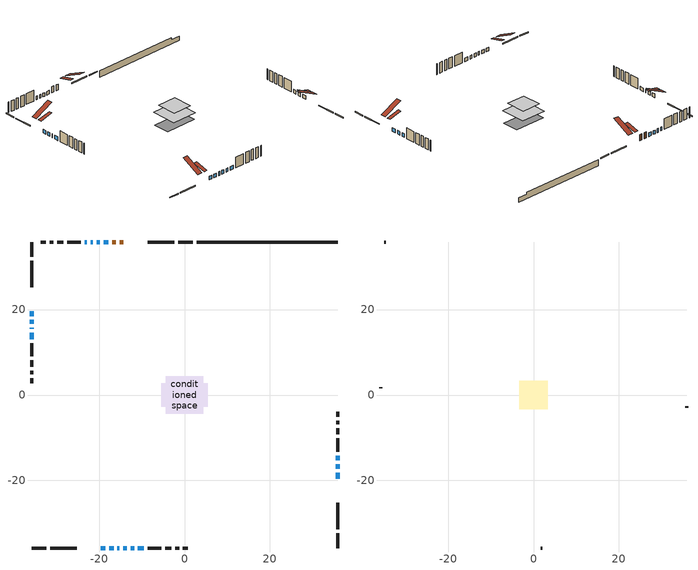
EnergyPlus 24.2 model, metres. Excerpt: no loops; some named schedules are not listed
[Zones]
conditioned space
 floor adiabatic (AdiabaticFloorConstruction): -4.44,-4.44 -4.44,4.44 4.44,4.44 4.44,-4.44 z1.83
 floor foundation (Slab1 construction): -5.47,-2.76 -5.47,2.76 5.47,2.76 5.47,-2.76 z-1.52
 wall outside (RimJoist1 construction): 1.96,35.8 -1.47,35.8 / -35.8,-35.8 -32.37,-35.8 / -35.8,35.8 -35.8,32.37 / 35.8,-35.8 35.8,-32.37 z0.61:0.91
 wall outside (RimJoist2 construction): -2.4,35.8 -8.58,35.8 / -31.44,-35.8 -25.27,-35.8 / -35.8,31.44 -35.8,25.27 / 35.8,-31.44 35.8,-25.27 z0.61:0.91
 wall outside (AdiabaticWallConstruction 1): -14.28,35.8 -15.11,35.8 / -16.04,35.8 -16.92,35.8 z0.61:2.64
 wall outside (AdiabaticWallConstruction): -35.8,19.57 -35.8,18.48 / -19.57,-35.8 -18.56,-35.8 / -17.64,-35.8 -16.61,-35.8 / -17.85,35.8 -18.89,35.8 / -19.82,35.8 -20.53,35.8 / -21.46,35.8 -21.92,35.8 / -35.8,17.55 -35.8,16.62 / -15.68,-35.8 -15.22,-35.8 / -22.85,35.8 -23.32,35.8 / 35.8,-19.57 35.8,-18.14 / -35.8,15.7 -35.8,15.52 / -35.8,14.59 -35.8,13.08 / 35.8,-17.21 35.8,-16.18 / 35.8,-15.25 35.8,-14.21 / -14.29,-35.8 -13.49,-35.8 / -12.56,-35.8 -11.82,-35.8 / -10.89,-35.8 -9.51,-35.8 z0.61:1.83
 wall outside (Wall1 construction): -24.25,35.8 -27.39,35.8 / -8.59,-35.8 -5.45,-35.8 / -35.8,12.16 -35.8,9.01 / 35.8,-13.28 35.8,-10.14 z0.61:4.27
 wall outside (Wall2 construction): -28.32,35.8 -29.77,35.8 / -4.52,-35.8 -3.06,-35.8 / -35.8,8.09 -35.8,6.63 / 35.8,-9.21 35.8,-7.76 z0.61:4.27
 wall outside (Wall3 construction): -30.7,35.8 -31.55,35.8 / -2.14,-35.8 -1.28,-35.8 / -35.8,5.7 -35.8,4.85 / 35.8,-6.83 35.8,-5.98 z0.61:4.27
 wall outside (Wall4 construction): -32.48,35.8 -33.64,35.8 / -0.35,-35.8 0.81,-35.8 / -35.8,3.92 -35.8,2.76 / 35.8,-5.05 35.8,-3.89 z0.61:4.27
 wall foundation (FoundationWall1 construction): 2.89,35.8,-1.52 2.89,35.8,0.61 32.51,35.8,0.61 32.51,35.8,-0.01 35.8,35.8,-0.01 35.8,35.8,-1.52
 window (WindowConstruction): -35.8,19.57 -35.8,18.48 z0.61:1.83
 window (WindowConstruction 7): -19.57,-35.8 -18.57,-35.8 z0.61:1.83
 window (WindowConstruction 8): -17.64,-35.8 -16.61,-35.8 z0.61:1.83
 window (WindowConstruction 9): -17.85,35.8 -18.89,35.8 z0.61:1.83
 window (WindowConstruction 10): -19.82,35.8 -20.53,35.8 z0.61:1.83
 window (WindowConstruction 11): -21.46,35.8 -21.92,35.8 z0.61:1.83
 window (WindowConstruction 12): -35.8,17.55 -35.8,16.62 z0.61:1.83
 window (WindowConstruction 13): -15.68,-35.8 -15.22,-35.8 z0.61:1.83
 window (WindowConstruction 14): -22.85,35.8 -23.32,35.8 z0.61:1.83
 window (WindowConstruction 1): 35.8,-19.57 35.8,-18.14 z0.61:1.83
 window (WindowConstruction 15): -35.8,15.69 -35.8,15.52 z0.61:1.83
 window (WindowConstruction 16): -35.8,14.59 -35.8,13.09 z0.61:1.83
 window (WindowConstruction 2): 35.8,-17.21 35.8,-16.18 z0.61:1.83
 window (WindowConstruction 3): 35.8,-15.25 35.8,-14.21 z0.61:1.83
 window (WindowConstruction 4): -14.29,-35.8 -13.49,-35.8 z0.61:1.83
 window (WindowConstruction 5): -12.56,-35.8 -11.82,-35.8 z0.61:1.83
 window (WindowConstruction 6): -10.89,-35.8 -9.52,-35.8 z0.61:1.83
 door (Door): -14.28,35.8 -15.11,35.8 z0.61:2.64
 door (Door 1): -16.04,35.8 -16.92,35.8 z0.61:2.64
 ceiling adiabatic (AdiabaticFloorConstruction): 4.44,-4.44 4.44,4.44 -4.44,4.44 -4.44,-4.44 z1.83
 roof outside (Roof2 construction): -13.35,35.8,4.27 -13.35,31.36,5.38 -12.21,31.36,5.38 -12.21,35.8,4.27; -20.5,-35.8,4.27 -20.5,-31.36,5.38 -21.64,-31.36,5.38 -21.64,-35.8,4.27; -35.8,20.5,4.27 -31.36,20.5,5.38 -31.36,21.64,5.38 -35.8,21.64,4.27; 35.8,-20.5,4.27 31.36,-20.5,5.38 31.36,-21.64,5.38 35.8,-21.64,4.27
attic - vented
 floor to conditioned space (Floor1 construction Reversed): -3.35,-3.35 -3.35,3.35 3.35,3.35 3.35,-3.35 z4.27
 wall outside (Wall5 construction): -34.57,35.8 -34.87,35.8 / 1.74,-35.8 2.04,-35.8 / -35.8,1.83 -35.8,1.53 / 35.8,-2.96 35.8,-2.65 z0.61:4.27
 roof outside (Roof1 construction): -11.28,35.8,4.27 -11.28,29.46,7.44 -9.5,29.46,7.44 -9.5,35.8,4.27; -22.57,-35.8,4.27 -22.57,-29.46,7.44 -24.34,-29.46,7.44 -24.34,-35.8,4.27; -35.8,22.57,4.27 -29.46,22.57,7.44 -29.46,24.34,7.44 -35.8,24.34,4.27; 35.8,-22.57,4.27 29.46,-22.57,7.44 29.46,-24.34,7.44 35.8,-24.34,4.27
[Building]
Building 1: Terrain=Suburbs
[Site:Location]
Saskatoon Intl AP_SK: Latitude {deg}=52.17; Longitude {deg}=-106.7; Time Zone {hr}=-6; Elevation {m}=504; Keep Site Location Information=Yes
[Site:GroundTemperature:Shallow]
-3.29371, -5.9198, -6.13011, -4.88389, 0.118965, 5.09852, 9.41553, 12.1502, 12.3826, 10.1583, 5.95142, 1.12462
[Site:WaterMainsTemperature]
Calculation Method=Schedule; Temperature Schedule=mains temperature schedule
[Material] Roughness=Rough; Thermal Absorptance=0.9
Name | Thickness {m} | Conductivity {W/m-K} | Density {kg/m3} | Specific Heat {J/kg-K} | Solar Absorptance | Visible Absorptance
asphalt or fiberglass shingles | 0.00635 | 0.162714 | 1121.4 | 1465.45 | 0.84 | 0.84
ceiling stud and cavity | 0.1397 | 0.112058 | 65.682 | 1177.47 | 0.7 | 0.7
concrete 4.0 in. | 0.1016 | 1.803125 | 2242.8 | 837.4 | 0.7 | 0.7
concrete 8.0 in. | 0.2032 | 1.803125 | 2242.8 | 837.4 | 0.7 | 0.7
door material | 0.04445 | 0.0451087 | 512.64 | 1214.23 | 0.7 | 0.7
door material 1 | 0.04445 | 0.188738 | 512.64 | 1214.23 | 0.7 | 0.7
exterior vertical ins | 0.0451399 | 0.029427 | 32.04 | 1214.23 | 0.7 | 0.7
floor covering | 0.0127 | 0.0433444 | 54.468 | 1339.84 | 0.6 | 0.6
floor rigid ins; wall rigid ins | 0.512978 | 0.029427 | 32.04 | 1214.23 | 0.7 | 0.7
floor stud and cavity | 0.1397 | 1.75129 | 37.0049 | 1207.88 | 0.7 | 0.7
furniture material conditioned space 1 | 0.1524 | 0.115458 | 640.8 | 1214.23 | 0.6 | 0.6
gypsum board | 0.0127 | 0.160291 | 801 | 837.4 | 0.6 | 0.6
gypsum board 1 | 0.0127 | 0.160291 | 801 | 837.4 | 0.7 | 0.7
osb sheathing 0.5 in. | 0.0127 | 0.115458 | 512.64 | 1214.23 | 0.7 | 0.7
osb sheathing 0.75 in. | 0.01905 | 0.115458 | 512.64 | 1214.23 | 0.7 | 0.7
osb sheathing 2.0 in. | 0.0508 | 0.115458 | 512.64 | 1214.23 | 0.7 | 0.7
rim joist rigid ins | 0.051816 | 0.029427 | 32.04 | 1214.23 | 0.7 | 0.7
rim joist stud and cavity | 0.0508 | 0.0310355 | 125.044 | 1163.47 | 0.6 | 0.6
rim joist stud and cavity 1 | 0.0508 | 0.0440068 | 125.044 | 1163.47 | 0.6 | 0.6
roof stud and cavity | 0.2032 | 0.171224 | 78.34581 | 1123.46 | 0.7 | 0.7
wall stud and cavity | 0.1397 | 0.113341 | 139.0536 | 1170.24 | 0.7 | 0.7
wall stud and cavity 1 | 0.1397 | 1.20227 | 139.0536 | 1170.24 | 0.7 | 0.7
wall stud and cavity 2 | 0.1397 | 0.0973478 | 139.0536 | 1170.24 | 0.7 | 0.7
wall stud and cavity 3 | 0.1397 | 0.0952443 | 139.0536 | 1170.24 | 0.7 | 0.7
wall stud and cavity 4 | 0.0889 | 6.1454 | 50.32683 | 1063.81 | 0.6 | 0.6
wall stud and cavity 5 | 0.0889 | 0.380278 | 52.3479 | 1209.89 | 0.7 | 0.7
wall stud and cavity 6 | 0.0889 | 0.391764 | 83.0341 | 1211.67 | 0.7 | 0.7
wood siding | 0.0254 | 0.102417 | 544.68 | 1172.36 | 0 | 0
wood siding 1 | 0.00254 | 0.102417 | 544.68 | 1172.36 | 0 | 0
wood siding 2; wood siding 3; wood siding 4 | 0.0254 | 0.102417 | 544.68 | 1172.36 | 0.7 | 0.7
[WindowMaterial:SimpleGlazingSystem]
Name | U-Factor {W/m2-K} | Solar Heat Gain Coefficient
WindowMaterial | 2.77711 | 0.66
WindowMaterial 1 | 2.95994 | 0.63
WindowMaterial 10 | 4.88251 | 0.59
WindowMaterial 11 | 2.75269 | 0.59
WindowMaterial 2 | 2.93155 | 0.66
WindowMaterial 3 | 2.77597 | 0.65
WindowMaterial 4 | 2.77143 | 0.64
WindowMaterial 5 | 2.76973 | 0.64
WindowMaterial 6 | 2.76632 | 0.62
WindowMaterial 7 | 2.76064 | 0.61
WindowMaterial 8 | 2.76859 | 0.63
WindowMaterial 9 | 2.7578 | 0.6
[Construction]
AdiabaticFloorConstruction: floor stud and cavity, floor rigid ins, osb sheathing 0.75 in., floor covering
AdiabaticWallConstruction: wood siding 3, wall rigid ins, wall stud and cavity 5, gypsum board
AdiabaticWallConstruction 1: wood siding 4, wall rigid ins, wall stud and cavity 5, gypsum board
Door: door material
Door 1: door material 1
Floor1 construction Reversed: gypsum board, ceiling stud and cavity
FoundationWall1 construction: concrete 8.0 in., gypsum board 1
furniture construction conditioned space 1: furniture material conditioned space 1
PartitionWallConstruction: gypsum board, wall stud and cavity 6, gypsum board
RimJoist1 construction: wood siding 2, osb sheathing 2.0 in., rim joist stud and cavity
RimJoist2 construction: wood siding 2, rim joist rigid ins, osb sheathing 2.0 in., rim joist stud and cavity 1
Roof1 construction: asphalt or fiberglass shingles
Roof2 construction: asphalt or fiberglass shingles, osb sheathing 0.75 in., roof stud and cavity, gypsum board
Slab1 construction: concrete 4.0 in.
Wall1 construction: wood siding, osb sheathing 0.5 in., wall stud and cavity, gypsum board
Wall2 construction: wood siding, osb sheathing 0.5 in., wall stud and cavity 1, gypsum board
Wall3 construction: wood siding, osb sheathing 0.5 in., wall stud and cavity 2, gypsum board
Wall4 construction: wood siding, osb sheathing 0.5 in., wall stud and cavity 3, gypsum board
Wall5 construction: wood siding 1, wall stud and cavity 4
WindowConstruction: WindowMaterial
WindowConstruction 1: WindowMaterial 1
WindowConstruction 10: WindowMaterial 8
WindowConstruction 11; WindowConstruction 12; WindowConstruction 13; WindowConstruction 14: WindowMaterial 9
WindowConstruction 15: WindowMaterial 10
WindowConstruction 16: WindowMaterial 11
WindowConstruction 2: WindowMaterial 2
WindowConstruction 3; WindowConstruction 7; WindowConstruction 9: WindowMaterial 3
WindowConstruction 4: WindowMaterial 4
WindowConstruction 5: WindowMaterial 5
WindowConstruction 6: WindowMaterial 6
WindowConstruction 8: WindowMaterial 7
[Zone] Multiplier=1; Part of Total Floor Area=Yes
Name | Volume {m3}
attic - vented | 22.4775
conditioned space | 348.5
[Space]
Name | Zone | Volume {m3}
attic - vented 1 | attic - vented | 22.4775
conditioned space 1 | conditioned space | 348.5
[ZoneInfiltration:EffectiveLeakageArea]
infil attic - vented 1: Zone or Space=attic - vented 1; Schedule=Always On Discrete; Effective Air Leakage Area {cm2}=1541.83; Stack Coefficient=0.000474853; Wind Coefficient=1.47231e-05
[ZoneMixing]
whole house fan mix: Zone or Space=attic - vented; Schedule=Always On Continuous; Design Flow Rate Calculation Method=Flow/Zone; Design Flow Rate {m3/s}=0; Source Zone or Space=conditioned space
[SurfaceProperty:ExposedFoundationPerimeter]
Slab1: Exposed Perimeter Calculation Method=TotalExposedPerimeter; Total Exposed Perimeter {m}=32.918
[InternalMass] Zone or ZoneList=conditioned space; Space or SpaceList=conditioned space 1
Name | Construction | Surface Area {m2}
furniture mass conditioned space 1 | furniture construction conditioned space 1 | 55.76
partition wall mass | PartitionWallConstruction | 139.4
[Lights]
interior lighting: Zone or ZoneList or Space or SpaceList=conditioned space 1; Schedule=interior lighting schedule; Design Level Calculation Method=LightingLevel; Lighting Level {W}=343.2; Return Air Fraction=0; Fraction Radiant=0.6; Fraction Visible=0.2; Fraction Replaceable=1
[People]
occupants: Zone or ZoneList or Space or SpaceList=conditioned space 1; Number of People Schedule=occupants schedule; Number of People Calculation Method=People; Number of People=3; Fraction Radiant=0.314171; Sensible Heat Fraction=0.56303; Activity Level Schedule=occupants activity schedule; Carbon Dioxide Generation Rate {m3/s-W}=0; Enable ASHRAE 55 Comfort Warnings=No; Mean Radiant Temperature Calculation Type=EnclosureAveraged
[ElectricEquipment] Zone or ZoneList or Space or SpaceList=conditioned space 1; Design Level Calculation Method=EquipmentLevel
Name | Schedule | Design Level {W} | Fraction Latent | Fraction Radiant | Fraction Lost
clothes dryer | clothes dryer schedule | 140.772 | 0.015 | 0.081 | 0.85
clothes washer | clothes washer schedule | 32.1985 | 0.03 | 0.162 | 0.7
cooking range | cooking range schedule | 215.147 | 0.08 | 0.432 | 0.2
dishwasher | dishwasher schedule | 66.8632 | 0.3 | 0.18 | 0.4
fridge | fridge schedule | 72.9452 | 0 | 0.6 | 0
mech vent house fan | mech vent house fan schedule | 0 | 0 | 0 | 1
mech vent house fan cfis | mech vent house fan cfis schedule | 0 | 0 | 0 | 0
misc plug loads | misc plug loads schedule | 494.7 | 0.045 | 0.513 | 0.1
whole house fan | Always On Discrete | 0 | 0 | 0 | 1
[OtherEquipment] Zone or ZoneList or Space or SpaceList=conditioned space 1; Design Level Calculation Method=EquipmentLevel
Name | Fuel Type | Schedule | Design Level {W} | Fraction Latent | Fraction Radiant | Fraction Lost
clothes dryer 1 | Electricity | clothes dryer schedule | 0 | 0.015 | 0.081 | 0.85
cooking range 1 | Electricity | cooking range schedule | 0 | 0.08 | 0.432 | 0.2
general water use latent | None | general water use schedule | 62.594 | 1 | 0 | 0
general water use sensible | None | general water use schedule | -61.6891 | 0 | 0.6 | 0
mech vent house fan latent load | None | Always On Discrete | 0 | 1 | 0 | 0
mech vent house fan sensible load | None | Always On Discrete | 0 | 0 | 0 | 0
water heater energy adjustment1 | NaturalGas | Always On Discrete | 0.01 | 0 | 0 | 1
[ZoneInfiltration:DesignFlowRate] Zone or ZoneList or Space or SpaceList=conditioned space 1; Schedule=Always On Discrete; Design Flow Rate Calculation Method=Flow/Zone; Design Flow Rate {m3/s}=0
infil flow; natural vent flow; whole house fan flow
[Foundation:Kiva]
Foundation Kiva 1: Initial Indoor Air Temperature {C}=21; Wall Height Above Grade {m}=0.609996; Wall Depth Below Slab {m}=0.2032; Custom Block Material Name 1=exterior vertical ins; Custom Block Depth 1 {m}=2.13; Custom Block X Position 1 {m}=0.2159; Custom Block Z Position 1 {m}=0
[Foundation:Kiva:Settings]
Soil Conductivity {W/m-K}=0.849921; Soil Density {kg/m3}=1842.3; Soil Specific Heat {J/kg-K}=418.7; Ground Solar Absorptivity=0.9; Ground Thermal Absorptivity=0.9; Ground Surface Roughness {m}=0.03; Far-Field Width {m}=40; Deep-Ground Boundary Condition=ZeroFlux; Deep-Ground Depth {m}=40; Minimum Cell Dimension {m}=0.2; Maximum Cell Growth Coefficient=3; Simulation Timestep=Timestep
[Exterior:Lights]
exterior lighting: Schedule=exterior lighting schedule; Design Level {W}=75.6
[Schedule:Constant]
Name | Hourly Value
Always On Continuous; mech vent house fan schedule; mech vent house fan cfis schedule; Always On Discrete | 1
occupants activity schedule | 117.228
fridge schedule | 0
[Schedule:Week:Daily]
interior lighting schedule Week Rule - Jan1-Jan27: interior lighting schedule day, interior lighting schedule day, interior lighting schedule day, interior lighting schedule day, interior lighting schedule day, interior lighting schedule day, interior lighting schedule day, interior lighting schedule default day, interior lighting schedule default day, interior lighting schedule default day, interior lighting schedule default day, interior lighting schedule default day
interior lighting schedule Week Rule - Jan28-Feb3: interior lighting schedule day, interior lighting schedule day, interior lighting schedule day, interior lighting schedule day, interior lighting schedule day 1, interior lighting schedule day 1, interior lighting schedule day 1, interior lighting schedule default day, interior lighting schedule default day, interior lighting schedule default day, interior lighting schedule default day, interior lighting schedule default day
interior lighting schedule Week Rule - Feb4-Feb24: interior lighting schedule day 1, interior lighting schedule day 1, interior lighting schedule day 1, interior lighting schedule day 1, interior lighting schedule day 1, interior lighting schedule day 1, interior lighting schedule day 1, interior lighting schedule default day, interior lighting schedule default day, interior lighting schedule default day, interior lighting schedule default day, interior lighting schedule default day
interior lighting schedule Week Rule - Feb25-Mar3: interior lighting schedule day 1, interior lighting schedule day 1, interior lighting schedule day 1, interior lighting schedule day 1, interior lighting schedule day 2, interior lighting schedule day 2, interior lighting schedule day 2, interior lighting schedule default day, interior lighting schedule default day, interior lighting schedule default day, interior lighting schedule default day, interior lighting schedule default day
interior lighting schedule Week Rule - Mar4-Mar31: interior lighting schedule day 2, interior lighting schedule day 2, interior lighting schedule day 2, interior lighting schedule day 2, interior lighting schedule day 2, interior lighting schedule day 2, interior lighting schedule day 2, interior lighting schedule default day, interior lighting schedule default day, interior lighting schedule default day, interior lighting schedule default day, interior lighting schedule default day
interior lighting schedule Week Rule - Apr1-Apr28: interior lighting schedule day 3, interior lighting schedule day 3, interior lighting schedule day 3, interior lighting schedule day 3, interior lighting schedule day 3, interior lighting schedule day 3, interior lighting schedule day 3, interior lighting schedule default day, interior lighting schedule default day, interior lighting schedule default day, interior lighting schedule default day, interior lighting schedule default day
interior lighting schedule Week Rule - Apr29-May5: interior lighting schedule day 3, interior lighting schedule day 3, interior lighting schedule day 4, interior lighting schedule day 4, interior lighting schedule day 4, interior lighting schedule day 4, interior lighting schedule day 4, interior lighting schedule default day, interior lighting schedule default day, interior lighting schedule default day, interior lighting schedule default day, interior lighting schedule default day
interior lighting schedule Week Rule - May6-May26: interior lighting schedule day 4, interior lighting schedule day 4, interior lighting schedule day 4, interior lighting schedule day 4, interior lighting schedule day 4, interior lighting schedule day 4, interior lighting schedule day 4, interior lighting schedule default day, interior lighting schedule default day, interior lighting schedule default day, interior lighting schedule default day, interior lighting schedule default day
interior lighting schedule Week Rule - May27-Jun2: interior lighting schedule day 4, interior lighting schedule day 4, interior lighting schedule day 4, interior lighting schedule day 4, interior lighting schedule day 4, interior lighting schedule day 5, interior lighting schedule day 5, interior lighting schedule default day, interior lighting schedule default day, interior lighting schedule default day, interior lighting schedule default day, interior lighting schedule default day
interior lighting schedule Week Rule - Jun3-Jun30: interior lighting schedule day 5, interior lighting schedule day 5, interior lighting schedule day 5, interior lighting schedule day 5, interior lighting schedule day 5, interior lighting schedule day 5, interior lighting schedule day 5, interior lighting schedule default day, interior lighting schedule default day, interior lighting schedule default day, interior lighting schedule default day, interior lighting schedule default day
interior lighting schedule Week Rule - Jul1-Jul28: interior lighting schedule day 6, interior lighting schedule day 6, interior lighting schedule day 6, interior lighting schedule day 6, interior lighting schedule day 6, interior lighting schedule day 6, interior lighting schedule day 6, interior lighting schedule default day, interior lighting schedule default day, interior lighting schedule default day, interior lighting schedule default day, interior lighting schedule default day
interior lighting schedule Week Rule - Jul29-Aug4: interior lighting schedule day 6, interior lighting schedule day 6, interior lighting schedule day 6, interior lighting schedule day 7, interior lighting schedule day 7, interior lighting schedule day 7, interior lighting schedule day 7, interior lighting schedule default day, interior lighting schedule default day, interior lighting schedule default day, interior lighting schedule default day, interior lighting schedule default day
interior lighting schedule Week Rule - Aug5-Aug25: interior lighting schedule day 7, interior lighting schedule day 7, interior lighting schedule day 7, interior lighting schedule day 7, interior lighting schedule day 7, interior lighting schedule day 7, interior lighting schedule day 7, interior lighting schedule default day, interior lighting schedule default day, interior lighting schedule default day, interior lighting schedule default day, interior lighting schedule default day
interior lighting schedule Week Rule - Aug26-Sep1: interior lighting schedule day 7, interior lighting schedule day 7, interior lighting schedule day 7, interior lighting schedule day 7, interior lighting schedule day 7, interior lighting schedule day 7, interior lighting schedule day 8, interior lighting schedule default day, interior lighting schedule default day, interior lighting schedule default day, interior lighting schedule default day, interior lighting schedule default day
interior lighting schedule Week Rule - Sep2-Sep29: interior lighting schedule day 8, interior lighting schedule day 8, interior lighting schedule day 8, interior lighting schedule day 8, interior lighting schedule day 8, interior lighting schedule day 8, interior lighting schedule day 8, interior lighting schedule default day, interior lighting schedule default day, interior lighting schedule default day, interior lighting schedule default day, interior lighting schedule default day
interior lighting schedule Week Rule - Sep30-Oct6: interior lighting schedule day 8, interior lighting schedule day 9, interior lighting schedule day 9, interior lighting schedule day 9, interior lighting schedule day 9, interior lighting schedule day 9, interior lighting schedule day 9, interior lighting schedule default day, interior lighting schedule default day, interior lighting schedule default day, interior lighting schedule default day, interior lighting schedule default day
interior lighting schedule Week Rule - Oct7-Oct27: interior lighting schedule day 9, interior lighting schedule day 9, interior lighting schedule day 9, interior lighting schedule day 9, interior lighting schedule day 9, interior lighting schedule day 9, interior lighting schedule day 9, interior lighting schedule default day, interior lighting schedule default day, interior lighting schedule default day, interior lighting schedule default day, interior lighting schedule default day
interior lighting schedule Week Rule - Oct28-Nov3: interior lighting schedule day 9, interior lighting schedule day 9, interior lighting schedule day 9, interior lighting schedule day 9, interior lighting schedule day 10, interior lighting schedule day 10, interior lighting schedule day 10, interior lighting schedule default day, interior lighting schedule default day, interior lighting schedule default day, interior lighting schedule default day, interior lighting schedule default day
interior lighting schedule Week Rule - Nov4-Nov24: interior lighting schedule day 10, interior lighting schedule day 10, interior lighting schedule day 10, interior lighting schedule day 10, interior lighting schedule day 10, interior lighting schedule day 10, interior lighting schedule day 10, interior lighting schedule default day, interior lighting schedule default day, interior lighting schedule default day, interior lighting schedule default day, interior lighting schedule default day
interior lighting schedule Week Rule - Nov25-Dec1: interior lighting schedule day 10, interior lighting schedule day 10, interior lighting schedule day 10, interior lighting schedule day 10, interior lighting schedule day 10, interior lighting schedule day 10, interior lighting schedule day 11, interior lighting schedule default day, interior lighting schedule default day, interior lighting schedule default day, interior lighting schedule default day, interior lighting schedule default day
interior lighting schedule Week Rule - Dec2-Dec31: interior lighting schedule day 11, interior lighting schedule day 11, interior lighting schedule day 11, interior lighting schedule day 11, interior lighting schedule day 11, interior lighting schedule day 11, interior lighting schedule day 11, interior lighting schedule default day, interior lighting schedule default day, interior lighting schedule default day, interior lighting schedule default day, interior lighting schedule default day
occupants schedule Week Rule - Jan1-Dec31: occupants schedule day, occupants schedule day, occupants schedule day, occupants schedule day, occupants schedule day, occupants schedule day, occupants schedule day, occupants schedule default day, occupants schedule default day, occupants schedule default day, occupants schedule default day, occupants schedule default day
clothes dryer schedule Week Rule - Jan1-Dec31: clothes dryer schedule day, clothes dryer schedule day, clothes dryer schedule day, clothes dryer schedule day, clothes dryer schedule day, clothes dryer schedule day, clothes dryer schedule day, clothes dryer schedule default day, clothes dryer schedule default day, clothes dryer schedule default day, clothes dryer schedule default day, clothes dryer schedule default day
clothes washer schedule Week Rule - Jan1-Dec31: clothes washer schedule day, clothes washer schedule day, clothes washer schedule day, clothes washer schedule day, clothes washer schedule day, clothes washer schedule day, clothes washer schedule day, clothes washer schedule default day, clothes washer schedule default day, clothes washer schedule default day, clothes washer schedule default day, clothes washer schedule default day
cooking range schedule Week Rule - Jan1-Dec31: cooking range schedule day, cooking range schedule day, cooking range schedule day, cooking range schedule day, cooking range schedule day, cooking range schedule day, cooking range schedule day, cooking range schedule default day, cooking range schedule default day, cooking range schedule default day, cooking range schedule default day, cooking range schedule default day
dishwasher schedule Week Rule - Jan1-Dec31: dishwasher schedule day, dishwasher schedule day, dishwasher schedule day, dishwasher schedule day, dishwasher schedule day, dishwasher schedule day, dishwasher schedule day, dishwasher schedule default day, dishwasher schedule default day, dishwasher schedule default day, dishwasher schedule default day, dishwasher schedule default day
misc plug loads schedule Week Rule - Jan1-Dec31: misc plug loads schedule day, misc plug loads schedule day, misc plug loads schedule day, misc plug loads schedule day, misc plug loads schedule day, misc plug loads schedule day, misc plug loads schedule day, misc plug loads schedule default day, misc plug loads schedule default day, misc plug loads schedule default day, misc plug loads schedule default day, misc plug loads schedule default day
general water use schedule Week Rule - Jan1-Dec31: general water use schedule day, general water use schedule day, general water use schedule day, general water use schedule day, general water use schedule day, general water use schedule day, general water use schedule day, general water use schedule default day, general water use schedule default day, general water use schedule default day, general water use schedule default day, general water use schedule default day
exterior lighting schedule Week Rule - Jan1-Jan27: exterior lighting schedule day, exterior lighting schedule day, exterior lighting schedule day, exterior lighting schedule day, exterior lighting schedule day, exterior lighting schedule day, exterior lighting schedule day, exterior lighting schedule default day, exterior lighting schedule default day, exterior lighting schedule default day, exterior lighting schedule default day, exterior lighting schedule default day
exterior lighting schedule Week Rule - Jan28-Feb3: exterior lighting schedule day, exterior lighting schedule day, exterior lighting schedule day, exterior lighting schedule day, exterior lighting schedule day 1, exterior lighting schedule day 1, exterior lighting schedule day 1, exterior lighting schedule default day, exterior lighting schedule default day, exterior lighting schedule default day, exterior lighting schedule default day, exterior lighting schedule default day
exterior lighting schedule Week Rule - Feb4-Feb24: exterior lighting schedule day 1, exterior lighting schedule day 1, exterior lighting schedule day 1, exterior lighting schedule day 1, exterior lighting schedule day 1, exterior lighting schedule day 1, exterior lighting schedule day 1, exterior lighting schedule default day, exterior lighting schedule default day, exterior lighting schedule default day, exterior lighting schedule default day, exterior lighting schedule default day
exterior lighting schedule Week Rule - Feb25-Mar3: exterior lighting schedule day 1, exterior lighting schedule day 1, exterior lighting schedule day 1, exterior lighting schedule day 1, exterior lighting schedule day 2, exterior lighting schedule day 2, exterior lighting schedule day 2, exterior lighting schedule default day, exterior lighting schedule default day, exterior lighting schedule default day, exterior lighting schedule default day, exterior lighting schedule default day
exterior lighting schedule Week Rule - Mar4-Mar31: exterior lighting schedule day 2, exterior lighting schedule day 2, exterior lighting schedule day 2, exterior lighting schedule day 2, exterior lighting schedule day 2, exterior lighting schedule day 2, exterior lighting schedule day 2, exterior lighting schedule default day, exterior lighting schedule default day, exterior lighting schedule default day, exterior lighting schedule default day, exterior lighting schedule default day
exterior lighting schedule Week Rule - Apr1-Apr28: exterior lighting schedule day 3, exterior lighting schedule day 3, exterior lighting schedule day 3, exterior lighting schedule day 3, exterior lighting schedule day 3, exterior lighting schedule day 3, exterior lighting schedule day 3, exterior lighting schedule default day, exterior lighting schedule default day, exterior lighting schedule default day, exterior lighting schedule default day, exterior lighting schedule default day
exterior lighting schedule Week Rule - Apr29-May5: exterior lighting schedule day 3, exterior lighting schedule day 3, exterior lighting schedule day 4, exterior lighting schedule day 4, exterior lighting schedule day 4, exterior lighting schedule day 4, exterior lighting schedule day 4, exterior lighting schedule default day, exterior lighting schedule default day, exterior lighting schedule default day, exterior lighting schedule default day, exterior lighting schedule default day
exterior lighting schedule Week Rule - May6-May26: exterior lighting schedule day 4, exterior lighting schedule day 4, exterior lighting schedule day 4, exterior lighting schedule day 4, exterior lighting schedule day 4, exterior lighting schedule day 4, exterior lighting schedule day 4, exterior lighting schedule default day, exterior lighting schedule default day, exterior lighting schedule default day, exterior lighting schedule default day, exterior lighting schedule default day
exterior lighting schedule Week Rule - May27-Jun2: exterior lighting schedule day 4, exterior lighting schedule day 4, exterior lighting schedule day 4, exterior lighting schedule day 4, exterior lighting schedule day 4, exterior lighting schedule day 5, exterior lighting schedule day 5, exterior lighting schedule default day, exterior lighting schedule default day, exterior lighting schedule default day, exterior lighting schedule default day, exterior lighting schedule default day
exterior lighting schedule Week Rule - Jun3-Jun30: exterior lighting schedule day 5, exterior lighting schedule day 5, exterior lighting schedule day 5, exterior lighting schedule day 5, exterior lighting schedule day 5, exterior lighting schedule day 5, exterior lighting schedule day 5, exterior lighting schedule default day, exterior lighting schedule default day, exterior lighting schedule default day, exterior lighting schedule default day, exterior lighting schedule default day
exterior lighting schedule Week Rule - Jul1-Jul28: exterior lighting schedule day 6, exterior lighting schedule day 6, exterior lighting schedule day 6, exterior lighting schedule day 6, exterior lighting schedule day 6, exterior lighting schedule day 6, exterior lighting schedule day 6, exterior lighting schedule default day, exterior lighting schedule default day, exterior lighting schedule default day, exterior lighting schedule default day, exterior lighting schedule default day
exterior lighting schedule Week Rule - Jul29-Aug4: exterior lighting schedule day 6, exterior lighting schedule day 6, exterior lighting schedule day 6, exterior lighting schedule day 7, exterior lighting schedule day 7, exterior lighting schedule day 7, exterior lighting schedule day 7, exterior lighting schedule default day, exterior lighting schedule default day, exterior lighting schedule default day, exterior lighting schedule default day, exterior lighting schedule default day
exterior lighting schedule Week Rule - Aug5-Aug25: exterior lighting schedule day 7, exterior lighting schedule day 7, exterior lighting schedule day 7, exterior lighting schedule day 7, exterior lighting schedule day 7, exterior lighting schedule day 7, exterior lighting schedule day 7, exterior lighting schedule default day, exterior lighting schedule default day, exterior lighting schedule default day, exterior lighting schedule default day, exterior lighting schedule default day
exterior lighting schedule Week Rule - Aug26-Sep1: exterior lighting schedule day 7, exterior lighting schedule day 7, exterior lighting schedule day 7, exterior lighting schedule day 7, exterior lighting schedule day 7, exterior lighting schedule day 7, exterior lighting schedule day 8, exterior lighting schedule default day, exterior lighting schedule default day, exterior lighting schedule default day, exterior lighting schedule default day, exterior lighting schedule default day
exterior lighting schedule Week Rule - Sep2-Sep29: exterior lighting schedule day 8, exterior lighting schedule day 8, exterior lighting schedule day 8, exterior lighting schedule day 8, exterior lighting schedule day 8, exterior lighting schedule day 8, exterior lighting schedule day 8, exterior lighting schedule default day, exterior lighting schedule default day, exterior lighting schedule default day, exterior lighting schedule default day, exterior lighting schedule default day
exterior lighting schedule Week Rule - Sep30-Oct6: exterior lighting schedule day 8, exterior lighting schedule day 9, exterior lighting schedule day 9, exterior lighting schedule day 9, exterior lighting schedule day 9, exterior lighting schedule day 9, exterior lighting schedule day 9, exterior lighting schedule default day, exterior lighting schedule default day, exterior lighting schedule default day, exterior lighting schedule default day, exterior lighting schedule default day
exterior lighting schedule Week Rule - Oct7-Oct27: exterior lighting schedule day 9, exterior lighting schedule day 9, exterior lighting schedule day 9, exterior lighting schedule day 9, exterior lighting schedule day 9, exterior lighting schedule day 9, exterior lighting schedule day 9, exterior lighting schedule default day, exterior lighting schedule default day, exterior lighting schedule default day, exterior lighting schedule default day, exterior lighting schedule default day
[Schedule:Year]
interior lighting schedule: interior lighting schedule Week Rule - Jan1-Jan27, 1, 1, 1, 27, interior lighting schedule Week Rule - Jan28-Feb3, 1, 28, 2, 3, interior lighting schedule Week Rule - Feb4-Feb24, 2, 4, 2, 24, interior lighting schedule Week Rule - Feb25-Mar3, 2, 25, 3, 3, interior lighting schedule Week Rule - Mar4-Mar31, 3, 4, 3, 31, interior lighting schedule Week Rule - Apr1-Apr28, 4, 1, 4, 28, interior lighting schedule Week Rule - Apr29-May5, 4, 29, 5, 5, interior lighting schedule Week Rule - May6-May26, 5, 6, 5, 26, interior lighting schedule Week Rule - May27-Jun2, 5, 27, 6, 2, interior lighting schedule Week Rule - Jun3-Jun30, 6, 3, 6, 30, interior lighting schedule Week Rule - Jul1-Jul28, 7, 1, 7, 28, interior lighting schedule Week Rule - Jul29-Aug4, 7, 29, 8, 4, interior lighting schedule Week Rule - Aug5-Aug25, 8, 5, 8, 25, interior lighting schedule Week Rule - Aug26-Sep1, 8, 26, 9, 1, interior lighting schedule Week Rule - Sep2-Sep29, 9, 2, 9, 29, interior lighting schedule Week Rule - Sep30-Oct6, 9, 30, 10, 6, interior lighting schedule Week Rule - Oct7-Oct27, 10, 7, 10, 27, interior lighting schedule Week Rule - Oct28-Nov3, 10, 28, 11, 3, interior lighting schedule Week Rule - Nov4-Nov24, 11, 4, 11, 24, interior lighting schedule Week Rule - Nov25-Dec1, 11, 25, 12, 1, interior lighting schedule Week Rule - Dec2-Dec31, 12, 2, 12, 31
occupants schedule: occupants schedule Week Rule - Jan1-Dec31, 1, 1, 12, 31
clothes dryer schedule: clothes dryer schedule Week Rule - Jan1-Dec31, 1, 1, 12, 31
clothes washer schedule: clothes washer schedule Week Rule - Jan1-Dec31, 1, 1, 12, 31
cooking range schedule: cooking range schedule Week Rule - Jan1-Dec31, 1, 1, 12, 31
dishwasher schedule: dishwasher schedule Week Rule - Jan1-Dec31, 1, 1, 12, 31
misc plug loads schedule: misc plug loads schedule Week Rule - Jan1-Dec31, 1, 1, 12, 31
general water use schedule: general water use schedule Week Rule - Jan1-Dec31, 1, 1, 12, 31
exterior lighting schedule: exterior lighting schedule Week Rule - Jan1-Jan27, 1, 1, 1, 27, exterior lighting schedule Week Rule - Jan28-Feb3, 1, 28, 2, 3, exterior lighting schedule Week Rule - Feb4-Feb24, 2, 4, 2, 24, exterior lighting schedule Week Rule - Feb25-Mar3, 2, 25, 3, 3, exterior lighting schedule Week Rule - Mar4-Mar31, 3, 4, 3, 31, exterior lighting schedule Week Rule - Apr1-Apr28, 4, 1, 4, 28, exterior lighting schedule Week Rule - Apr29-May5, 4, 29, 5, 5, exterior lighting schedule Week Rule - May6-May26, 5, 6, 5, 26, exterior lighting schedule Week Rule - May27-Jun2, 5, 27, 6, 2, exterior lighting schedule Week Rule - Jun3-Jun30, 6, 3, 6, 30, exterior lighting schedule Week Rule - Jul1-Jul28, 7, 1, 7, 28, exterior lighting schedule Week Rule - Jul29-Aug4, 7, 29, 8, 4, exterior lighting schedule Week Rule - Aug5-Aug25, 8, 5, 8, 25, exterior lighting schedule Week Rule - Aug26-Sep1, 8, 26, 9, 1, exterior lighting schedule Week Rule - Sep2-Sep29, 9, 2, 9, 29, exterior lighting schedule Week Rule - Sep30-Oct6, 9, 30, 10, 6, exterior lighting schedule Week Rule - Oct7-Oct27, 10, 7, 10, 27, exterior lighting schedule Week Rule - Oct28-Nov3, 10, 28, 11, 3, exterior lighting schedule Week Rule - Nov4-Nov24, 11, 4, 11, 24, exterior lighting schedule Week Rule - Nov25-Dec1, 11, 25, 12, 1, exterior lighting schedule Week Rule - Dec2-Dec31, 12, 2, 12, 31
[Schedule:Compact]
mains temperature schedule: Through: 01/01, For: AllDays, Until: 24:00, 3.00833, Through: 01/02, For: AllDays, Until: 24:00, 2.92833, Through: 01/03, For: AllDays, Until: 24:00, 2.84889, Through: 01/04, For: AllDays, Until: 24:00, 2.77111, Through: 01/05, For: AllDays, Until: 24:00, 2.69389, Through: 01/06, For: AllDays, Until: 24:00, 2.61778, Through: 01/07, For: AllDays, Until: 24:00, 2.54333, Through: 01/08, For: AllDays, Until: 24:00, 2.46944, Through: 01/09, For: AllDays, Until: 24:00, 2.39667, Through: 01/10, For: AllDays, Until: 24:00, 2.32556, Through: 01/11, For: AllDays, Until: 24:00, 2.255, Through: 01/12, For: AllDays, Until: 24:00, 2.18611, Through: 01/13, For: AllDays, Until: 24:00, 2.11833, Through: 01/14, For: AllDays, Until: 24:00, 2.05167, Through: 01/15, For: AllDays, Until: 24:00, 1.98611, Through: 01/16, For: AllDays, Until: 24:00, 1.92222, Through: 01/17, For: AllDays, Until: 24:00, 1.85944, Through: 01/18, For: AllDays, Until: 24:00, 1.79778, Through: 01/19, For: AllDays, Until: 24:00, 1.73778, Through: 01/20, For: AllDays, Until: 24:00, 1.67889, Through: 01/21, For: AllDays, Until: 24:00, 1.62167, Through: 01/22, For: AllDays, Until: 24:00, 1.56556, Through: 01/23, For: AllDays, Until: 24:00, 1.51056, Through: 01/24, For: AllDays, Until: 24:00, 1.45778, Through: 01/25, For: AllDays, Until: 24:00, 1.40556, Through: 01/26, For: AllDays, Until: 24:00, 1.35556, Through: 01/27, For: AllDays, Until: 24:00, 1.30667, Through: 01/28, For: AllDays, Until: 24:00, 1.25944, Through: 01/29, For: AllDays, Until: 24:00, 1.21333, Through: 01/30, For: AllDays, Until: 24:00, 1.16889, Through: 01/31, For: AllDays, Until: 24:00, 1.12611, Through: 02/01, For: AllDays, Until: 24:00, 1.085, Through: 02/02, For: AllDays, Until: 24:00, 1.045, Through: 02/03, For: AllDays, Until: 24:00, 1.00667, Through: 02/04, For: AllDays, Until: 24:00, 0.97, Through: 02/05, For: AllDays, Until: 24:00, 0.935, Through: 02/06, For: AllDays, Until: 24:00, 0.901667, Through: 02/07, For: AllDays, Until: 24:00, 0.869444, Through: 02/08, For: AllDays, Until: 24:00, 0.839444, Through: 02/09, For: AllDays, Until: 24:00, 0.810556, Through: 02/10, For: AllDays, Until: 24:00, 0.783889, Through: 02/11, For: AllDays, Until: 24:00, 0.758333, Through: 02/12, For: AllDays, Until: 24:00, 0.734444, Through: 02/13, For: AllDays, Until: 24:00, 0.712222, Through: 02/14, For: AllDays, Until: 24:00, 0.692222, Through: 02/15, For: AllDays, Until: 24:00, 0.673333, Through: 02/16, For: AllDays, Until: 24:00, 0.656111, Through: 02/17, For: AllDays, Until: 24:00, 0.640556, Through: 02/18, For: AllDays, Until: 24:00, 0.626667, Through: 02/19, For: AllDays, Until: 24:00, 0.614444, Through: 02/20, For: AllDays, Until: 24:00, 0.604444, Through: 02/21, For: AllDays, Until: 24:00, 0.595556, Through: 02/22, For: AllDays, Until: 24:00, 0.588333, Through: 02/23, For: AllDays, Until: 24:00, 0.583333, Through: 02/24, For: AllDays, Until: 24:00, 0.579444, Through: 02/25, For: AllDays, Until: 24:00, 0.577778, Through: 02/26, For: AllDays, Until: 24:00, 0.577222, Through: 02/27, For: AllDays, Until: 24:00, 0.578889, Through: 02/28, For: AllDays, Until: 24:00, 0.581667, Through: 03/01, For: AllDays, Until: 24:00, 0.586667, Through: 03/02, For: AllDays, Until: 24:00, 0.593333, Through: 03/03, For: AllDays, Until: 24:00, 0.601111, Through: 03/04, For: AllDays, Until: 24:00, 0.611111, Through: 03/05, For: AllDays, Until: 24:00, 0.622778, Through: 03/06, For: AllDays, Until: 24:00, 0.636111, Through: 03/07, For: AllDays, Until: 24:00, 0.651111, Through: 03/08, For: AllDays, Until: 24:00, 0.667778, Through: 03/09, For: AllDays, Until: 24:00, 0.686111, Through: 03/10, For: AllDays, Until: 24:00, 0.705556, Through: 03/11, For: AllDays, Until: 24:00, 0.727222, Through: 03/12, For: AllDays, Until: 24:00, 0.750556, Through: 03/13, For: AllDays, Until: 24:00, 0.775556, Through: 03/14, For: AllDays, Until: 24:00, 0.802222, Through: 03/15, For: AllDays, Until: 24:00, 0.83, Through: 03/16, For: AllDays, Until: 24:00, 0.86, Through: 03/17, For: AllDays, Until: 24:00, 0.891111, Through: 03/18, For: AllDays, Until: 24:00, 0.924444, Through: 03/19, For: AllDays, Until: 24:00, 0.958889, Through: 03/20, For: AllDays, Until: 24:00, 0.995, Through: 03/21, For: AllDays, Until: 24:00, 1.03278, Through: 03/22, For: AllDays, Until: 24:00, 1.07222, Through: 03/23, For: AllDays, Until: 24:00, 1.11278, Through: 03/24, For: AllDays, Until: 24:00, 1.15556, Through: 03/25, For: AllDays, Until: 24:00, 1.19944, Through: 03/26, For: AllDays, Until: 24:00, 1.24444, Through: 03/27, For: AllDays, Until: 24:00, 1.29167, Through: 03/28, For: AllDays, Until: 24:00, 1.34, Through: 03/29, For: AllDays, Until: 24:00, 1.39, Through: 03/30, For: AllDays, Until: 24:00, 1.44111, Through: 03/31, For: AllDays, Until: 24:00, 1.49389, Through: 04/01, For: AllDays, Until: 24:00, 1.54833, Through: 04/02, For: AllDays, Until: 24:00, 1.60389, Through: 04/03, For: AllDays, Until: 24:00, 1.66056, Through: 04/04, For: AllDays, Until: 24:00, 1.71889, Through: 04/05, For: AllDays, Until: 24:00, 1.77889, Through: 04/06, For: AllDays, Until: 24:00, 1.84, Through: 04/07, For: AllDays, Until: 24:00, 1.90222, Through: 04/08, For: AllDays, Until: 24:00, 1.96556, Through: 04/09, For: AllDays, Until: 24:00, 2.03056, Through: 04/10, For: AllDays, Until: 24:00, 2.09722, Through: 04/11, For: AllDays, Until: 24:00, 2.16444, Through: 04/12, For: AllDays, Until: 24:00, 2.23333, Through: 04/13, For: AllDays, Until: 24:00, 2.30278, Through: 04/14, For: AllDays, Until: 24:00, 2.37389, Through: 04/15, For: AllDays, Until: 24:00, 2.44611, Through: 04/16, For: AllDays, Until: 24:00, 2.52, Through: 04/17, For: AllDays, Until: 24:00, 2.59444, Through: 04/18, For: AllDays, Until: 24:00, 2.67, Through: 04/19, For: AllDays, Until: 24:00, 2.74667, Through: 04/20, For: AllDays, Until: 24:00, 2.82444, Through: 04/21, For: AllDays, Until: 24:00, 2.90278, Through: 04/22, For: AllDays, Until: 24:00, 2.98278, Through: 04/23, For: AllDays, Until: 24:00, 3.06333, Through: 04/24, For: AllDays, Until: 24:00, 3.145, Through: 04/25, For: AllDays, Until: 24:00, 3.22778, Through: 04/26, For: AllDays, Until: 24:00, 3.31167, Through: 04/27, For: AllDays, Until: 24:00, 3.39611, Through: 04/28, For: AllDays, Until: 24:00, 3.48111, Through: 04/29, For: AllDays, Until: 24:00, 3.56722, Through: 04/30, For: AllDays, Until: 24:00, 3.65444, Through: 05/01, For: AllDays, Until: 24:00, 3.74222, Through: 05/02, For: AllDays, Until: 24:00, 3.83056, Through: 05/03, For: AllDays, Until: 24:00, 3.92, Through: 05/04, For: AllDays, Until: 24:00, 4.00944, Through: 05/05, For: AllDays, Until: 24:00, 4.1, Through: 05/06, For: AllDays, Until: 24:00, 4.19167, Through: 05/07, For: AllDays, Until: 24:00, 4.28333, Through: 05/08, For: AllDays, Until: 24:00, 4.37611, Through: 05/09, For: AllDays, Until: 24:00, 4.46889, Through: 05/10, For: AllDays, Until: 24:00, 4.56278, Through: 05/11, For: AllDays, Until: 24:00, 4.65667, Through: 05/12, For: AllDays, Until: 24:00, 4.75111, Through: 05/13, For: AllDays, Until: 24:00, 4.84611, Through: 05/14, For: AllDays, Until: 24:00, 4.94167, Through: 05/15, For: AllDays, Until: 24:00, 5.03778, Through: 05/16, For: AllDays, Until: 24:00, 5.13389, Through: 05/17, For: AllDays, Until: 24:00, 5.23056, Through: 05/18, For: AllDays, Until: 24:00, 5.32722, Through: 05/19, For: AllDays, Until: 24:00, 5.42444, Through: 05/20, For: AllDays, Until: 24:00, 5.52222, Through: 05/21, For: AllDays, Until: 24:00, 5.62, Through: 05/22, For: AllDays, Until: 24:00, 5.71778, Through: 05/23, For: AllDays, Until: 24:00, 5.81556, Through: 05/24, For: AllDays, Until: 24:00, 5.91389, Through: 05/25, For: AllDays, Until: 24:00, 6.01222, Through: 05/26, For: AllDays, Until: 24:00, 6.11056, Through: 05/27, For: AllDays, Until: 24:00, 6.20944, Through: 05/28, For: AllDays, Until: 24:00, 6.30778, Through: 05/29, For: AllDays, Until: 24:00, 6.40611, Through: 05/30, For: AllDays, Until: 24:00, 6.50444, Through: 05/31, For: AllDays, Until: 24:00, 6.60333, Through: 06/01, For: AllDays, Until: 24:00, 6.70167, Through: 06/02, For: AllDays, Until: 24:00, 6.79944, Through: 06/03, For: AllDays, Until: 24:00, 6.89778, Through: 06/04, For: AllDays, Until: 24:00, 6.99556, Through: 06/05, For: AllDays, Until: 24:00, 7.09333, Through: 06/06, For: AllDays, Until: 24:00, 7.19056, Through: 06/07, For: AllDays, Until: 24:00, 7.28778, Through: 06/08, For: AllDays, Until: 24:00, 7.385, Through: 06/09, For: AllDays, Until: 24:00, 7.48111, Through: 06/10, For: AllDays, Until: 24:00, 7.57778, Through: 06/11, For: AllDays, Until: 24:00, 7.67333, Through: 06/12, For: AllDays, Until: 24:00, 7.76889, Through: 06/13, For: AllDays, Until: 24:00, 7.86389, Through: 06/14, For: AllDays, Until: 24:00, 7.95833, Through: 06/15, For: AllDays, Until: 24:00, 8.05222, Through: 06/16, For: AllDays, Until: 24:00, 8.14611, Through: 06/17, For: AllDays, Until: 24:00, 8.23889, Through: 06/18, For: AllDays, Until: 24:00, 8.33111, Through: 06/19, For: AllDays, Until: 24:00, 8.42278, Through: 06/20, For: AllDays, Until: 24:00, 8.51444, Through: 06/21, For: AllDays, Until: 24:00, 8.605, Through: 06/22, For: AllDays, Until: 24:00, 8.69444, Through: 06/23, For: AllDays, Until: 24:00, 8.78389, Through: 06/24, For: AllDays, Until: 24:00, 8.87222, Through: 06/25, For: AllDays, Until: 24:00, 8.95944, Through: 06/26, For: AllDays, Until: 24:00, 9.04667, Through: 06/27, For: AllDays, Until: 24:00, 9.13278, Through: 06/28, For: AllDays, Until: 24:00, 9.21778, Through: 06/29, For: AllDays, Until: 24:00, 9.30222, Through: 06/30, For: AllDays, Until: 24:00, 9.38556, Through: 07/01, For: AllDays, Until: 24:00, 9.46833, Through: 07/02, For: AllDays, Until: 24:00, 9.54944, Through: 07/03, For: AllDays, Until: 24:00, 9.63056, Through: 07/04, For: AllDays, Until: 24:00, 9.71, Through: 07/05, For: AllDays, Until: 24:00, 9.78833, Through: 07/06, For: AllDays, Until: 24:00, 9.86611, Through: 07/07, For: AllDays, Until: 24:00, 9.94278, Through: 07/08, For: AllDays, Until: 24:00, 10.0183, Through: 07/09, For: AllDays, Until: 24:00, 10.0928, Through: 07/10, For: AllDays, Until: 24:00, 10.1656, Through: 07/11, For: AllDays, Until: 24:00, 10.2378, Through: 07/12, For: AllDays, Until: 24:00, 10.3089, Through: 07/13, For: AllDays, Until: 24:00, 10.3783, Through: 07/14, For: AllDays, Until: 24:00, 10.4472, Through: 07/15, For: AllDays, Until: 24:00, 10.5144, Through: 07/16, For: AllDays, Until: 24:00, 10.5806, Through: 07/17, For: AllDays, Until: 24:00, 10.645, Through: 07/18, For: AllDays, Until: 24:00, 10.7089, Through: 07/19, For: AllDays, Until: 24:00, 10.7711, Through: 07/20, For: AllDays, Until: 24:00, 10.8317, Through: 07/21, For: AllDays, Until: 24:00, 10.8911, Through: 07/22, For: AllDays, Until: 24:00, 10.9494, Through: 07/23, For: AllDays, Until: 24:00, 11.0061, Through: 07/24, For: AllDays, Until: 24:00, 11.0617, Through: 07/25, For: AllDays, Until: 24:00, 11.1156, Through: 07/26, For: AllDays, Until: 24:00, 11.1683, Through: 07/27, For: AllDays, Until: 24:00, 11.2194, Through: 07/28, For: AllDays, Until: 24:00, 11.2689, Through: 07/29, For: AllDays, Until: 24:00, 11.3172, Through: 07/30, For: AllDays, Until: 24:00, 11.3639, Through: 07/31, For: AllDays, Until: 24:00, 11.4094, Through: 08/01, For: AllDays, Until: 24:00, 11.4528, Through: 08/02, For: AllDays, Until: 24:00, 11.495, Through: 08/03, For: AllDays, Until: 24:00, 11.5356, Through: 08/04, For: AllDays, Until: 24:00, 11.575, Through: 08/05, For: AllDays, Until: 24:00, 11.6122, Through: 08/06, For: AllDays, Until: 24:00, 11.6483, Through: 08/07, For: AllDays, Until: 24:00, 11.6828, Through: 08/08, For: AllDays, Until: 24:00, 11.7156, Through: 08/09, For: AllDays, Until: 24:00, 11.7467, Through: 08/10, For: AllDays, Until: 24:00, 11.7761, Through: 08/11, For: AllDays, Until: 24:00, 11.8044, Through: 08/12, For: AllDays, Until: 24:00, 11.8306, Through: 08/13, For: AllDays, Until: 24:00, 11.855, Through: 08/14, For: AllDays, Until: 24:00, 11.8783, Through: 08/15, For: AllDays, Until: 24:00, 11.8994, Through: 08/16, For: AllDays, Until: 24:00, 11.9194, Through: 08/17, For: AllDays, Until: 24:00, 11.9372, Through: 08/18, For: AllDays, Until: 24:00, 11.9539, Through: 08/19, For: AllDays, Until: 24:00, 11.9683, Through: 08/20, For: AllDays, Until: 24:00, 11.9817, Through: 08/21, For: AllDays, Until: 24:00, 11.9928, Through: 08/22, For: AllDays, Until: 24:00, 12.0028, Through: 08/23, For: AllDays, Until: 24:00, 12.0106, Through: 08/24, For: AllDays, Until: 24:00, 12.0167, Through: 08/25, For: AllDays, Until: 24:00, 12.0217, Through: 08/26, For: AllDays, Until: 24:00, 12.0244, Through: 08/27, For: AllDays, Until: 24:00, 12.0256, Through: 08/28, For: AllDays, Until: 24:00, 12.025, Through: 08/29, For: AllDays, Until: 24:00, 12.0228, Through: 08/30, For: AllDays, Until: 24:00, 12.0189, Through: 08/31, For: AllDays, Until: 24:00, 12.0133, Through: 09/01, For: AllDays, Until: 24:00, 12.0061, Through: 09/02, For: AllDays, Until: 24:00, 11.9972, Through: 09/03, For: AllDays, Until: 24:00, 11.9867, Through: 09/04, For: AllDays, Until: 24:00, 11.9744, Through: 09/05, For: AllDays, Until: 24:00, 11.96, Through: 09/06, For: AllDays, Until: 24:00, 11.9444, Through: 09/07, For: AllDays, Until: 24:00, 11.9272, Through: 09/08, For: AllDays, Until: 24:00, 11.9083, Through: 09/09, For: AllDays, Until: 24:00, 11.8878, Through: 09/10, For: AllDays, Until: 24:00, 11.865, Through: 09/11, For: AllDays, Until: 24:00, 11.8411, Through: 09/12, For: AllDays, Until: 24:00, 11.8156, Through: 09/13, For: AllDays, Until: 24:00, 11.7883, Through: 09/14, For: AllDays, Until: 24:00, 11.7594, Through: 09/15, For: AllDays, Until: 24:00, 11.7289, Through: 09/16, For: AllDays, Until: 24:00, 11.6967, Through: 09/17, For: AllDays, Until: 24:00, 11.6633, Through: 09/18, For: AllDays, Until: 24:00, 11.6278, Through: 09/19, For: AllDays, Until: 24:00, 11.5911, Through: 09/20, For: AllDays, Until: 24:00, 11.5528, Through: 09/21, For: AllDays, Until: 24:00, 11.5128, Through: 09/22, For: AllDays, Until: 24:00, 11.4711, Through: 09/23, For: AllDays, Until: 24:00, 11.4283, Through: 09/24, For: AllDays, Until: 24:00, 11.3833, Through: 09/25, For: AllDays, Until: 24:00, 11.3372, Through: 09/26, For: AllDays, Until: 24:00, 11.29, Through: 09/27, For: AllDays, Until: 24:00, 11.2406, Through: 09/28, For: AllDays, Until: 24:00, 11.1906, Through: 09/29, For: AllDays, Until: 24:00, 11.1383, Through: 09/30, For: AllDays, Until: 24:00, 11.085, Through: 10/01, For: AllDays, Until: 24:00, 11.03, Through: 10/02, For: AllDays, Until: 24:00, 10.9739, Through: 10/03, For: AllDays, Until: 24:00, 10.9161, Through: 10/04, For: AllDays, Until: 24:00, 10.8572, Through: 10/05, For: AllDays, Until: 24:00, 10.7972, Through: 10/06, For: AllDays, Until: 24:00, 10.7356, Through: 10/07, For: AllDays, Until: 24:00, 10.6722, Through: 10/08, For: AllDays, Until: 24:00, 10.6083, Through: 10/09, For: AllDays, Until: 24:00, 10.5428, Through: 10/10, For: AllDays, Until: 24:00, 10.4761, Through: 10/11, For: AllDays, Until: 24:00, 10.4078, Through: 10/12, For: AllDays, Until: 24:00, 10.3389, Through: 10/13, For: AllDays, Until: 24:00, 10.2683, Through: 10/14, For: AllDays, Until: 24:00, 10.1967, Through: 10/15, For: AllDays, Until: 24:00, 10.1239, Through: 10/16, For: AllDays, Until: 24:00, 10.05, Through: 10/17, For: AllDays, Until: 24:00, 9.975, Through: 10/18, For: AllDays, Until: 24:00, 9.89889, Through: 10/19, For: AllDays, Until: 24:00, 9.82167, Through: 10/20, For: AllDays, Until: 24:00, 9.74333, Through: 10/21, For: AllDays, Until: 24:00, 9.66444, Through: 10/22, For: AllDays, Until: 24:00, 9.58444, Through: 10/23, For: AllDays, Until: 24:00, 9.50278, Through: 10/24, For: AllDays, Until: 24:00, 9.42111, Through: 10/25, For: AllDays, Until: 24:00, 9.33778, Through: 10/26, For: AllDays, Until: 24:00, 9.25389, Through: 10/27, For: AllDays, Until: 24:00, 9.16889, Through: 10/28, For: AllDays, Until: 24:00, 9.08333, Through: 10/29, For: AllDays, Until: 24:00, 8.99667, Through: 10/30, For: AllDays, Until: 24:00, 8.90944, Through: 10/31, For: AllDays, Until: 24:00, 8.82167, Through: 11/01, For: AllDays, Until: 24:00, 8.73278, Through: 11/02, For: AllDays, Until: 24:00, 8.64333, Through: 11/03, For: AllDays, Until: 24:00, 8.55278, Through: 11/04, For: AllDays, Until: 24:00, 8.46222, Through: 11/05, For: AllDays, Until: 24:00, 8.37056, Through: 11/06, For: AllDays, Until: 24:00, 8.27833, Through: 11/07, For: AllDays, Until: 24:00, 8.18556, Through: 11/08, For: AllDays, Until: 24:00, 8.09222, Through: 11/09, For: AllDays, Until: 24:00, 7.99833, Through: 11/10, For: AllDays, Until: 24:00, 7.90389, Through: 11/11, For: AllDays, Until: 24:00, 7.80944, Through: 11/12, For: AllDays, Until: 24:00, 7.71389, Through: 11/13, For: AllDays, Until: 24:00, 7.61833, Through: 11/14, For: AllDays, Until: 24:00, 7.52222, Through: 11/15, For: AllDays, Until: 24:00, 7.42611, Through: 11/16, For: AllDays, Until: 24:00, 7.32944, Through: 11/17, For: AllDays, Until: 24:00, 7.23222, Through: 11/18, For: AllDays, Until: 24:00, 7.135, Through: 11/19, For: AllDays, Until: 24:00, 7.03722, Through: 11/20, For: AllDays, Until: 24:00, 6.93944, Through: 11/21, For: AllDays, Until: 24:00, 6.84167, Through: 11/22, For: AllDays, Until: 24:00, 6.74333, Through: 11/23, For: AllDays, Until: 24:00, 6.645, Through: 11/24, For: AllDays, Until: 24:00, 6.54667, Through: 11/25, For: AllDays, Until: 24:00, 6.44833, Through: 11/26, For: AllDays, Until: 24:00, 6.35, Through: 11/27, For: AllDays, Until: 24:00, 6.25111, Through: 11/28, For: AllDays, Until: 24:00, 6.15278, Through: 11/29, For: AllDays, Until: 24:00, 6.05444, Through: 11/30, For: AllDays, Until: 24:00, 5.95611, Through: 12/01, For: AllDays, Until: 24:00, 5.85778, Through: 12/02, For: AllDays, Until: 24:00, 5.75944, Through: 12/03, For: AllDays, Until: 24:00, 5.66167, Through: 12/04, For: AllDays, Until: 24:00, 5.56389, Through: 12/05, For: AllDays, Until: 24:00, 5.46611, Through: 12/06, For: AllDays, Until: 24:00, 5.36889, Through: 12/07, For: AllDays, Until: 24:00, 5.27167, Through: 12/08, For: AllDays, Until: 24:00, 5.175, Through: 12/09, For: AllDays, Until: 24:00, 5.07889, Through: 12/10, For: AllDays, Until: 24:00, 4.98278, Through: 12/11, For: AllDays, Until: 24:00, 4.88722, Through: 12/12, For: AllDays, Until: 24:00, 4.79167, Through: 12/13, For: AllDays, Until: 24:00, 4.69667, Through: 12/14, For: AllDays, Until: 24:00, 4.60278, Through: 12/15, For: AllDays, Until: 24:00, 4.50889, Through: 12/16, For: AllDays, Until: 24:00, 4.41556, Through: 12/17, For: AllDays, Until: 24:00, 4.32278, Through: 12/18, For: AllDays, Until: 24:00, 4.23056, Through: 12/19, For: AllDays, Until: 24:00, 4.13889, Through: 12/20, For: AllDays, Until: 24:00, 4.04833, Through: 12/21, For: AllDays, Until: 24:00, 3.95778, Through: 12/22, For: AllDays, Until: 24:00, 3.86833, Through: 12/23, For: AllDays, Until: 24:00, 3.77944, Through: 12/24, For: AllDays, Until: 24:00, 3.69167, Through: 12/25, For: AllDays, Until: 24:00, 3.60444, Through: 12/26, For: AllDays, Until: 24:00, 3.51778, Through: 12/27, For: AllDays, Until: 24:00, 3.43222, Through: 12/28, For: AllDays, Until: 24:00, 3.34722, Through: 12/29, For: AllDays, Until: 24:00, 3.26333, Through: 12/30, For: AllDays, Until: 24:00, 3.18056, Through: 12/31, For: AllDays, Until: 24:00, 3.09833
